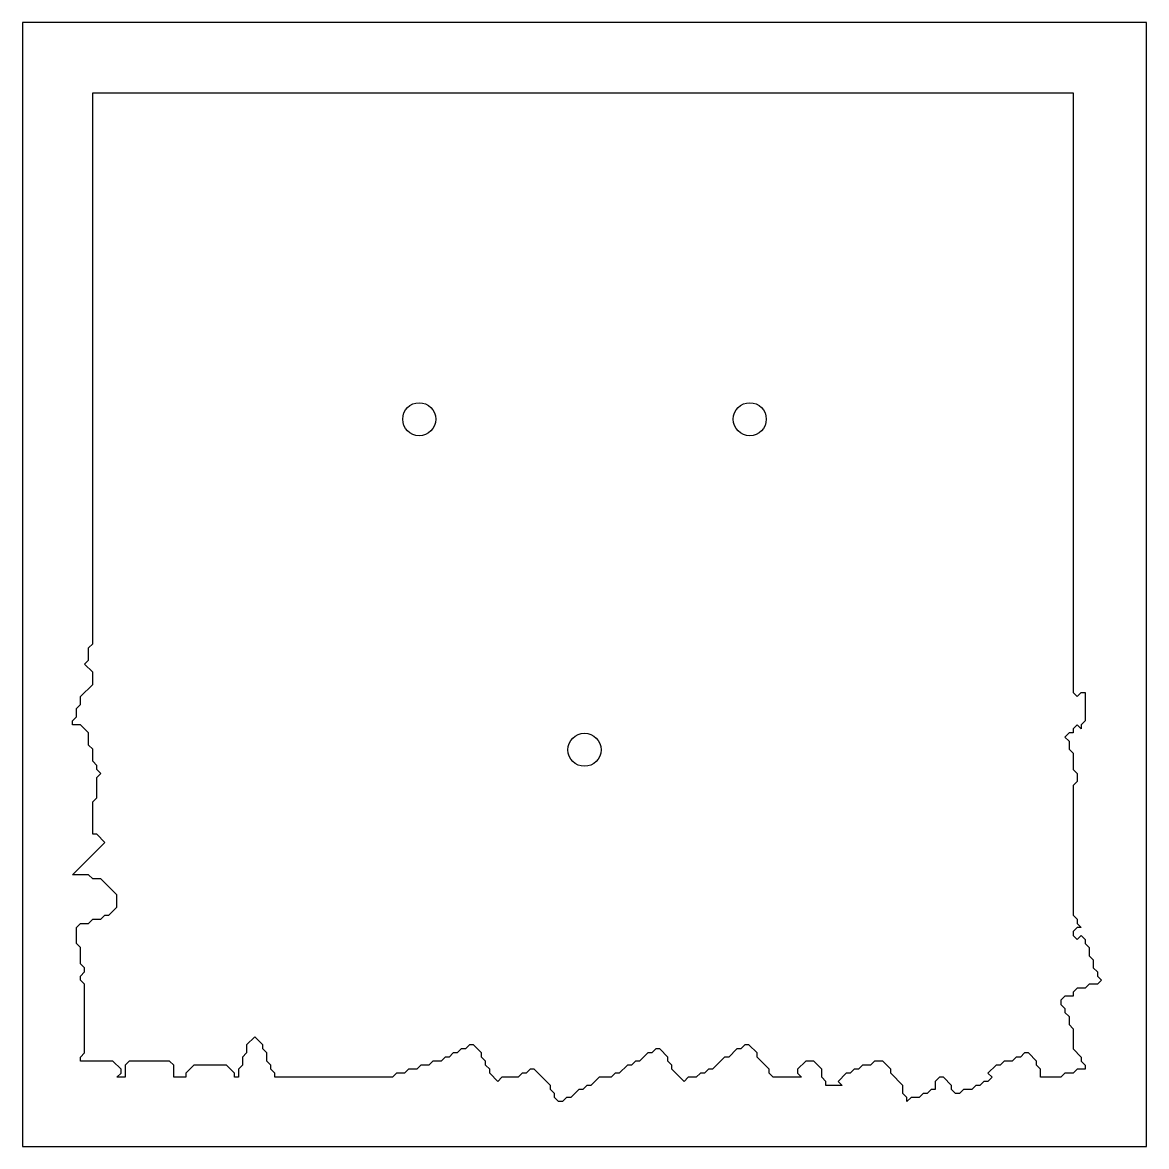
# Model space of a CAD drawing. Header units: metres. Extents: x 280 to 620, y 880 to 1220.
import ezdxf

# ---------------------------------------------------------------- set-up
doc = ezdxf.new("R2010")
doc.units = ezdxf.units.M

msp = doc.modelspace()

# ---------------------------------------------------------------- linework, layer by layer
at = {"layer": 'CIRCLES'}
for centre in [(400, 1100), (500, 1100), (450, 1000)]:
    msp.add_circle(centre, 5, dxfattribs=at)
at = {"layer": 'CONTOUR_1'}
msp.add_lwpolyline([(442.15, 893.58), (440.93, 894.81), (440.93, 896.04), (439.7, 897.26), (439.7, 898.49), (434.8, 903.39), (433.57, 903.39), (432.35, 902.16), (431.12, 902.16), (429.9, 900.94), (425, 900.94), (423.77, 899.71), (421.32, 902.16), (421.32, 903.39), (420.09, 904.61), (420.09, 905.84), (418.87, 907.06), (418.87, 908.29), (416.42, 910.74), (415.19, 910.74), (413.97, 909.51), (412.74, 909.51), (411.52, 908.29), (410.29, 908.29), (409.07, 907.06), (407.84, 907.06), (406.61, 905.84), (404.16, 905.84), (402.94, 904.61), (400.49, 904.61), (399.26, 903.39), (396.81, 903.39), (395.59, 902.16), (393.13, 902.16), (391.91, 900.94), (356.37, 900.94), (356.37, 902.16), (355.15, 903.39), (355.15, 904.61), (353.92, 905.84), (353.92, 908.29), (352.7, 909.51), (352.7, 910.74), (350.25, 913.19), (347.79, 910.74), (347.79, 908.29), (346.57, 907.06), (346.57, 904.61), (345.34, 903.39), (345.34, 900.94), (344.12, 900.94), (344.12, 902.16), (341.67, 904.61), (331.86, 904.61), (329.41, 902.16), (329.41, 900.94), (325.74, 900.94), (325.74, 904.61), (324.51, 905.84), (312.26, 905.84), (311.03, 904.61), (311.03, 900.94), (308.58, 900.94), (309.81, 902.16), (309.81, 903.39), (307.36, 905.84), (297.55, 905.84), (297.55, 907.06), (298.78, 908.29), (298.78, 929.12), (297.55, 930.35), (297.55, 931.57), (298.78, 932.8), (298.78, 934.02), (297.55, 935.25), (297.55, 940.15), (296.33, 941.38), (296.33, 946.28), (297.55, 947.5), (300, 947.5), (301.23, 948.73), (303.68, 948.73), (304.9, 949.95), (306.13, 949.95), (308.58, 952.4), (308.58, 956.08), (303.68, 960.98), (301.23, 960.98), (300, 962.21), (295.1, 962.21), (304.9, 972.01), (302.45, 974.46), (301.23, 974.46), (301.23, 984.27), (302.45, 985.49), (302.45, 991.62), (303.68, 992.84), (302.45, 994.07), (302.45, 995.29), (301.23, 996.52), (301.23, 1000.2), (300, 1001.42), (300, 1005.1), (297.55, 1007.55), (295.1, 1007.55), (295.1, 1008.77), (296.33, 1010), (296.33, 1012.45), (297.55, 1013.68), (297.55, 1016.13), (301.23, 1019.8), (301.23, 1023.48), (298.78, 1025.93), (300, 1027.16), (300, 1030.83), (301.23, 1032.06), (301.23, 1198.71), (597.78, 1198.71), (597.78, 1017.35), (599.01, 1016.13), (600.23, 1017.35), (601.46, 1017.35), (601.46, 1008.77), (600.23, 1007.55), (600.23, 1006.32), (599.01, 1007.55), (597.78, 1006.32), (597.78, 1005.1), (596.56, 1005.1), (595.33, 1003.87), (596.56, 1002.65), (596.56, 1000.2), (597.78, 998.97), (597.78, 994.07), (599.01, 992.84), (599.01, 990.39), (597.78, 989.17), (597.78, 949.95), (599.01, 948.73), (599.01, 947.5), (600.23, 946.28), (599.01, 946.28), (597.78, 945.05), (597.78, 943.83), (599.01, 942.6), (600.23, 943.83), (601.46, 942.6), (601.46, 941.38), (602.68, 940.15), (602.68, 937.7), (603.91, 936.47), (603.91, 934.02), (605.13, 932.8), (605.13, 931.57), (606.36, 930.35), (605.13, 929.12), (602.68, 929.12), (601.46, 927.9), (599.01, 927.9), (597.78, 926.67), (597.78, 925.45), (595.33, 925.45), (594.1, 924.22), (594.1, 922.99), (595.33, 921.77), (595.33, 920.54), (596.56, 919.32), (596.56, 916.87), (597.78, 915.64), (597.78, 909.51), (600.23, 907.06), (600.23, 905.84), (601.46, 904.61), (601.46, 903.39), (599.01, 903.39), (597.78, 902.16), (595.33, 902.16), (594.1, 900.94), (587.98, 900.94), (587.98, 903.39), (586.75, 904.61), (586.75, 905.84), (584.3, 908.29), (583.08, 908.29), (581.85, 907.06), (580.62, 907.06), (579.4, 905.84), (576.95, 905.84), (575.72, 904.61), (574.5, 904.61), (572.05, 902.16), (573.27, 900.94), (572.05, 899.71), (570.82, 899.71), (569.6, 898.49), (568.37, 898.49), (567.15, 897.26), (564.69, 897.26), (563.47, 896.04), (562.24, 896.04), (561.02, 897.26), (561.02, 898.49), (558.57, 900.94), (557.34, 900.94), (556.12, 899.71), (556.12, 897.26), (554.89, 897.26), (553.67, 896.04), (552.44, 896.04), (551.21, 894.81), (548.76, 894.81), (547.54, 893.58), (547.54, 894.81), (546.31, 896.04), (546.31, 898.49), (542.64, 902.16), (542.64, 903.39), (540.19, 905.84), (537.73, 905.84), (536.51, 904.61), (534.06, 904.61), (532.83, 903.39), (531.61, 903.39), (530.38, 902.16), (529.16, 902.16), (526.71, 899.71), (527.93, 898.49), (523.03, 898.49), (523.03, 899.71), (521.8, 900.94), (521.8, 903.39), (519.35, 905.84), (516.9, 905.84), (514.45, 903.39), (514.45, 902.16), (515.68, 900.94), (507.1, 900.94), (505.87, 902.16), (505.87, 903.39), (502.2, 907.06), (502.2, 908.29), (499.75, 910.74), (498.52, 910.74), (497.3, 909.51), (496.07, 909.51), (493.62, 907.06), (492.39, 907.06), (488.72, 903.39), (487.49, 903.39), (486.27, 902.16), (485.04, 902.16), (483.82, 900.94), (481.37, 900.94), (480.14, 899.71), (476.46, 903.39), (476.46, 904.61), (475.24, 905.84), (475.24, 907.06), (472.79, 909.51), (471.56, 909.51), (470.34, 908.29), (469.11, 908.29), (466.66, 905.84), (465.43, 905.84), (464.21, 904.61), (462.98, 904.61), (460.53, 902.16), (459.31, 902.16), (458.08, 900.94), (454.41, 900.94), (451.96, 898.49), (450.73, 898.49), (449.5, 897.26), (448.28, 897.26), (445.83, 894.81), (444.6, 894.81), (443.38, 893.58), (442.15, 893.58)], close=True, dxfattribs=at)
at = {"layer": 'FRAME'}
msp.add_lwpolyline([(280, 880), (620, 880), (620, 1220), (280, 1220), (280, 880)], close=True, dxfattribs=at)

doc.saveas('drawing.dxf')
